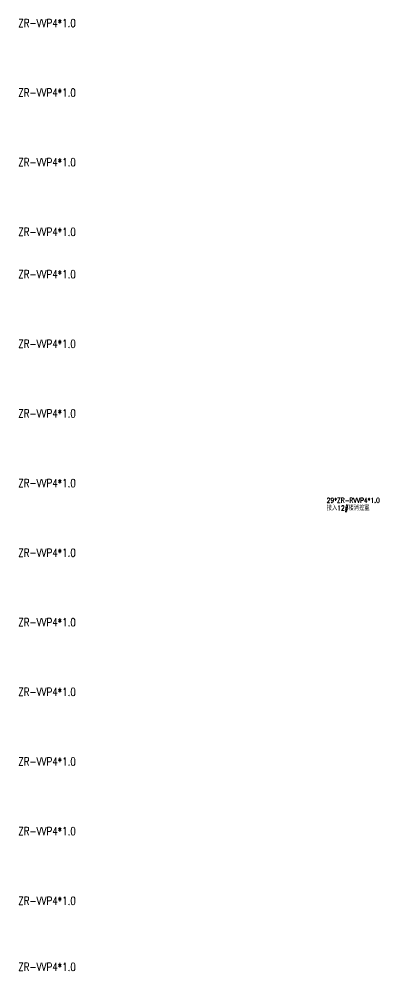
# Model space of a CAD drawing. Extents: x 2114868 to 5528286, y 1846921 to 2016792.
# Drawn here: x 3380720 to 3394495, y 1866232 to 1903148 of the extents above; entities that cross this region are included whole.
import ezdxf

# ---------------------------------------------------------------- set-up
doc = ezdxf.new("R2010")
doc.units = 0
doc.header["$LTSCALE"] = 1000
doc.header["$MEASUREMENT"] = 0
doc.layers.add('弱电', color=7, linetype='Continuous', lineweight=13)
doc.styles.add('_TEL_DIM', font='SIMPLEX', dxfattribs={"width": 0.8, "height": 3.5, "bigfont": 'HZTXT'})

msp = doc.modelspace()

# ---------------------------------------------------------------- texts
at = {"layer": '弱电', "color": 120, "style": '_TEL_DIM', "width": 0.8}
for s, height, p in [('ZR-VVP4*1.0', 310.45, (3380688, 1902838)), ('ZR-VVP4*1.0', 310.45, (3380688, 1900138)), ('ZR-VVP4*1.0', 310.45, (3380688, 1897438)), ('ZR-VVP4*1.0', 310.45, (3380688, 1894738)), ('ZR-VVP4*1.0', 310.45, (3380688, 1893097)), ('ZR-VVP4*1.0', 310.45, (3380688, 1890397)), ('ZR-VVP4*1.0', 310.45, (3380688, 1887697)), ('ZR-VVP4*1.0', 310.45, (3380688, 1884997)), ('接入12#楼消控室', 188.2, (3392663, 1884093)), ('29*ZR-RVVP4*1.0', 188.15, (3392663, 1884389)), ('ZR-VVP4*1.0', 310.45, (3380688, 1882297)), ('ZR-VVP4*1.0', 310.45, (3380688, 1879597)), ('ZR-VVP4*1.0', 310.45, (3380688, 1876897)), ('ZR-VVP4*1.0', 310.45, (3380688, 1874197)), ('ZR-VVP4*1.0', 310.45, (3380688, 1871497)), ('ZR-VVP4*1.0', 310.45, (3380688, 1868797)), ('ZR-VVP4*1.0', 310.45, (3380688, 1866232))]:
    msp.add_text(s, height=height, dxfattribs=at).set_placement(p)

doc.saveas('drawing.dxf')
